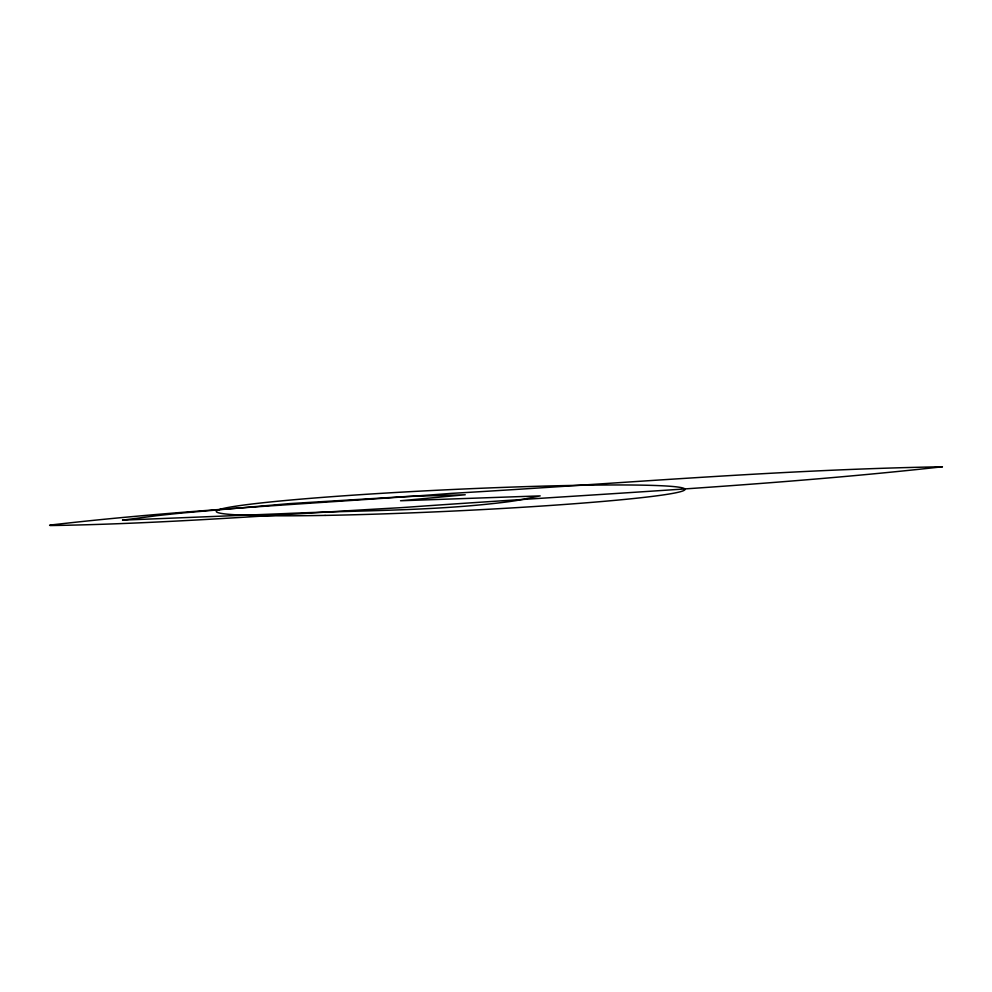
<?xml version="1.0" encoding="UTF-8"?>
<svg xmlns="http://www.w3.org/2000/svg" width="992" height="992" viewBox="0 0 992 992"><rect width="100%" height="100%" fill="white"/><g stroke="black" fill="none" stroke-linecap="round" stroke-linejoin="round"><path stroke-width="1.49" d="M122.562 520.13L285.225 513.571C359.513 510.173 434.285 511.227 508.189 501.766A265.323 12.474 -2.4 0 0 516.237 500.576L524.322 499.112A151.95 7.006 -2.6 0 0 526.727 498.517L540.181 495.888L400.52 500.762L465.236 494.76L406.509 496.521L289.391 503.626L180.556 513.149A618.698 22.097 -3 0 0 157.418 515.617L122.562 520.13M942.4 466.773C762.637 486.688 581.51 494.624 401.09 507.668C284.183 513.992 167.288 523.776 50.195 525.549L49.6 525.14C182.987 509.578 317.465 503.626 451.372 493.384C614.953 483.972 778.633 469.6 942.4 466.773M325.066 515.406A234.583 10.776 -2.7 0 0 684.889 489.75A234.583 10.776 -2.7 0 0 342.401 495.913A234.583 10.776 -2.7 0 0 325.066 515.406"/></g></svg>
